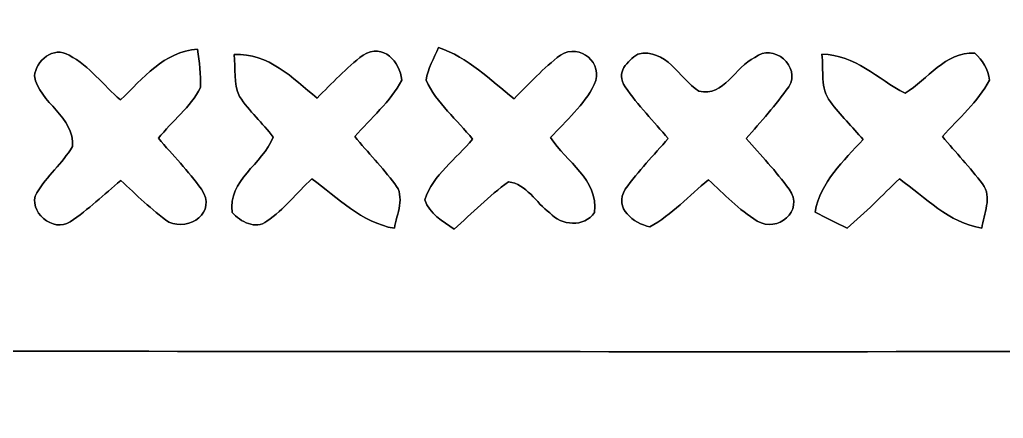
# Model space of a CAD drawing. Header units: centimetres. Extents: x -16.8 to 16.8, y -16.7 to 16.7.
# Drawn here: x -9.69 to -2.13, y 5.68 to 8.74 of the extents above; entities that cross this region are included whole.
import ezdxf

# ---------------------------------------------------------------- set-up
doc = ezdxf.new("R2010")
doc.units = ezdxf.units.CM
doc.header["$MEASUREMENT"] = 0
doc.layers.add('Layer 1', color=7, linetype='Continuous')

msp = doc.modelspace()

# ---------------------------------------------------------------- linework, layer by layer
at = {"layer": 'Layer 1', "color": 7}
for points, knots in [([(-16.77458, 16.66875), (-16.77458, 16.66875), (16.77458, 16.66875), (16.77458, 16.66875), (16.77458, 16.66875), (16.77458, 16.66875), (16.77458, -16.66875), (16.77458, -16.66875), (16.77458, -16.66875), (16.77458, -16.66875), (-16.77458, -16.66875), (-16.77458, -16.66875), (-16.77458, -16.66875), (-16.77458, -16.66875), (-16.77458, 16.66875), (-16.77458, 16.66875), (-16.77458, 16.66875), (-16.77458, 16.66875), (-16.77458, 16.66875), (-16.77458, 16.66875)], [0, 0, 0, 0, 0.1666667, 0.1666667, 0.1666667, 0.1666667, 0.3333333, 0.3333333, 0.3333333, 0.3333333, 0.5, 0.5, 0.5, 0.5, 0.6666667, 0.6666667, 0.6666667, 0.6666667, 1, 1, 1, 1]), ([(-9.57933, 8.30756), (-9.54264, 8.09942), (-9.26712, 7.9943), (-9.28758, 7.76534), (-9.28758, 7.76534), (-9.36378, 7.63587), (-9.48302, 7.53816), (-9.56134, 7.4101), (-9.56134, 7.4101), (-9.63718, 7.26899), (-9.43151, 7.09965), (-9.30416, 7.18714), (-9.30416, 7.18714), (-9.16552, 7.28098), (-9.04452, 7.3981), (-8.9154, 7.50464), (-8.9154, 7.50464), (-8.79546, 7.39528), (-8.68045, 7.27851), (-8.54639, 7.18573), (-8.54639, 7.18573), (-8.38588, 7.11412), (-8.17492, 7.2584), (-8.29628, 7.43832), (-8.29628, 7.43832), (-8.39646, 7.57661), (-8.51464, 7.70043), (-8.62683, 7.82849), (-8.62683, 7.82849), (-8.52205, 7.96114), (-8.37953, 8.06662), (-8.30298, 8.21937), (-8.30298, 8.21937), (-8.30227, 8.31815), (-8.31109, 8.41516), (-8.3252, 8.51253), (-8.3252, 8.51253), (-8.58696, 8.49524), (-8.74536, 8.28816), (-8.91752, 8.12341), (-8.91752, 8.12341), (-9.05157, 8.23419), (-9.15458, 8.38588), (-9.31157, 8.46596), (-9.31157, 8.46596), (-9.43434, 8.54287), (-9.56733, 8.42222), (-9.57933, 8.30756), (-9.57933, 8.30756), (-9.57933, 8.30756), (-9.57933, 8.30756), (-9.57933, 8.30756)], [0, 0, 0, 0, 0.0714286, 0.0714286, 0.0714286, 0.0714286, 0.1428571, 0.1428571, 0.1428571, 0.1428571, 0.2142857, 0.2142857, 0.2142857, 0.2142857, 0.2857143, 0.2857143, 0.2857143, 0.2857143, 0.3571429, 0.3571429, 0.3571429, 0.3571429, 0.4285714, 0.4285714, 0.4285714, 0.4285714, 0.5, 0.5, 0.5, 0.5, 0.5714286, 0.5714286, 0.5714286, 0.5714286, 0.6428571, 0.6428571, 0.6428571, 0.6428571, 0.7142857, 0.7142857, 0.7142857, 0.7142857, 0.7857143, 0.7857143, 0.7857143, 0.7857143, 0.8571429, 0.8571429, 0.8571429, 0.8571429, 1, 1, 1, 1]), ([(-8.04404, 8.47161), (-8.03134, 8.36542), (-8.05286, 8.24865), (-8.00276, 8.15058), (-8.00276, 8.15058), (-7.92974, 8.03592), (-7.82496, 7.94667), (-7.74453, 7.83731), (-7.74453, 7.83731), (-7.82673, 7.62882), (-8.09272, 7.50852), (-8.06027, 7.2577), (-8.06027, 7.2577), (-7.99536, 7.18961), (-7.8807, 7.12364), (-7.79321, 7.19243), (-7.79321, 7.19243), (-7.66128, 7.28133), (-7.5632, 7.4101), (-7.44749, 7.51769), (-7.44749, 7.51769), (-7.24817, 7.37235), (-7.06826, 7.18114), (-6.8132, 7.1374), (-6.8132, 7.1374), (-6.79556, 7.24676), (-6.72677, 7.37941), (-6.80967, 7.47818), (-6.80967, 7.47818), (-6.90633, 7.60448), (-7.01499, 7.72089), (-7.118, 7.84154), (-7.118, 7.84154), (-6.99594, 7.98336), (-6.84283, 8.10719), (-6.75675, 8.27617), (-6.75675, 8.27617), (-6.76981, 8.4141), (-6.89539, 8.56439), (-7.05414, 8.46667), (-7.05414, 8.46667), (-7.18291, 8.37001), (-7.29262, 8.25041), (-7.40728, 8.13752), (-7.40728, 8.13752), (-7.59601, 8.2931), (-7.78016, 8.48536), (-8.04404, 8.47161), (-8.04404, 8.47161), (-8.04404, 8.47161), (-8.04404, 8.47161), (-8.04404, 8.47161)], [0, 0, 0, 0, 0.0714286, 0.0714286, 0.0714286, 0.0714286, 0.1428571, 0.1428571, 0.1428571, 0.1428571, 0.2142857, 0.2142857, 0.2142857, 0.2142857, 0.2857143, 0.2857143, 0.2857143, 0.2857143, 0.3571429, 0.3571429, 0.3571429, 0.3571429, 0.4285714, 0.4285714, 0.4285714, 0.4285714, 0.5, 0.5, 0.5, 0.5, 0.5714286, 0.5714286, 0.5714286, 0.5714286, 0.6428571, 0.6428571, 0.6428571, 0.6428571, 0.7142857, 0.7142857, 0.7142857, 0.7142857, 0.7857143, 0.7857143, 0.7857143, 0.7857143, 0.8571429, 0.8571429, 0.8571429, 0.8571429, 1, 1, 1, 1]), ([(-6.47418, 8.52734), (-6.50946, 8.44479), (-6.55496, 8.36401), (-6.56978, 8.27405), (-6.56978, 8.27405), (-6.48829, 8.09872), (-6.33024, 7.97172), (-6.21206, 7.82108), (-6.21206, 7.82108), (-6.33942, 7.67256), (-6.51439, 7.54697), (-6.57931, 7.35718), (-6.57931, 7.35718), (-6.54509, 7.24888), (-6.44066, 7.19173), (-6.35318, 7.13105), (-6.35318, 7.13105), (-6.21665, 7.25417), (-6.08648, 7.38576), (-5.9376, 7.49441), (-5.9376, 7.49441), (-5.79755, 7.47959), (-5.72594, 7.33284), (-5.61975, 7.25558), (-5.61975, 7.25558), (-5.53156, 7.15821), (-5.35446, 7.14199), (-5.27544, 7.25805), (-5.27544, 7.25805), (-5.24545, 7.51558), (-5.49204, 7.64611), (-5.6134, 7.83449), (-5.6134, 7.83449), (-5.49663, 7.96466), (-5.35481, 8.08214), (-5.27791, 8.24159), (-5.27791, 8.24159), (-5.20206, 8.40564), (-5.38551, 8.56333), (-5.5372, 8.46702), (-5.5372, 8.46702), (-5.66773, 8.36859), (-5.7785, 8.24759), (-5.89421, 8.13294), (-5.89421, 8.13294), (-6.0773, 8.27864), (-6.2484, 8.44867), (-6.47418, 8.52734), (-6.47418, 8.52734), (-6.47418, 8.52734), (-6.47418, 8.52734), (-6.47418, 8.52734)], [0, 0, 0, 0, 0.0714286, 0.0714286, 0.0714286, 0.0714286, 0.1428571, 0.1428571, 0.1428571, 0.1428571, 0.2142857, 0.2142857, 0.2142857, 0.2142857, 0.2857143, 0.2857143, 0.2857143, 0.2857143, 0.3571429, 0.3571429, 0.3571429, 0.3571429, 0.4285714, 0.4285714, 0.4285714, 0.4285714, 0.5, 0.5, 0.5, 0.5, 0.5714286, 0.5714286, 0.5714286, 0.5714286, 0.6428571, 0.6428571, 0.6428571, 0.6428571, 0.7142857, 0.7142857, 0.7142857, 0.7142857, 0.7857143, 0.7857143, 0.7857143, 0.7857143, 0.8571429, 0.8571429, 0.8571429, 0.8571429, 1, 1, 1, 1]), ([(-4.94348, 8.47549), (-5.02003, 8.41939), (-5.11916, 8.33826), (-5.03943, 8.2229), (-5.03943, 8.2229), (-4.94171, 8.08143), (-4.82, 7.95831), (-4.70958, 7.82673), (-4.70958, 7.82673), (-4.82177, 7.69937), (-4.93924, 7.57626), (-5.03908, 7.43867), (-5.03908, 7.43867), (-5.12974, 7.28768), (-4.97417, 7.17656), (-4.85069, 7.14869), (-4.85069, 7.14869), (-4.68066, 7.24041), (-4.54942, 7.38964), (-4.39984, 7.50993), (-4.39984, 7.50993), (-4.2799, 7.39951), (-4.16595, 7.27922), (-4.0259, 7.19349), (-4.0259, 7.19349), (-3.86962, 7.09965), (-3.66042, 7.26934), (-3.78072, 7.43832), (-3.78072, 7.43832), (-3.8802, 7.5759), (-3.99803, 7.69902), (-4.10951, 7.82637), (-4.10951, 7.82637), (-3.99944, 7.95831), (-3.88056, 8.08284), (-3.78354, 8.22501), (-3.78354, 8.22501), (-3.68265, 8.37812), (-3.9056, 8.56509), (-4.04319, 8.45044), (-4.04319, 8.45044), (-4.19947, 8.37777), (-4.27461, 8.14564), (-4.47463, 8.19115), (-4.47463, 8.19115), (-4.62809, 8.2931), (-4.72193, 8.52417), (-4.94348, 8.47549), (-4.94348, 8.47549), (-4.94348, 8.47549), (-4.94348, 8.47549), (-4.94348, 8.47549)], [0, 0, 0, 0, 0.0714286, 0.0714286, 0.0714286, 0.0714286, 0.1428571, 0.1428571, 0.1428571, 0.1428571, 0.2142857, 0.2142857, 0.2142857, 0.2142857, 0.2857143, 0.2857143, 0.2857143, 0.2857143, 0.3571429, 0.3571429, 0.3571429, 0.3571429, 0.4285714, 0.4285714, 0.4285714, 0.4285714, 0.5, 0.5, 0.5, 0.5, 0.5714286, 0.5714286, 0.5714286, 0.5714286, 0.6428571, 0.6428571, 0.6428571, 0.6428571, 0.7142857, 0.7142857, 0.7142857, 0.7142857, 0.7857143, 0.7857143, 0.7857143, 0.7857143, 0.8571429, 0.8571429, 0.8571429, 0.8571429, 1, 1, 1, 1]), ([(-3.52778, 8.47372), (-3.51402, 8.35166), (-3.54365, 8.21231), (-3.46322, 8.10895), (-3.46322, 8.10895), (-3.38667, 8.00664), (-3.2953, 7.91669), (-3.21204, 7.81967), (-3.21204, 7.81967), (-3.36303, 7.65457), (-3.53801, 7.49441), (-3.58105, 7.26228), (-3.58105, 7.26228), (-3.49991, 7.21995), (-3.41806, 7.17867), (-3.33516, 7.13916), (-3.33516, 7.13916), (-3.19264, 7.25664), (-3.06564, 7.39069), (-2.93264, 7.51805), (-2.93264, 7.51805), (-2.73332, 7.37306), (-2.55376, 7.1822), (-2.29941, 7.13775), (-2.29941, 7.13775), (-2.28671, 7.24747), (-2.2158, 7.37799), (-2.29447, 7.47783), (-2.29447, 7.47783), (-2.39078, 7.60448), (-2.49943, 7.72089), (-2.60244, 7.84154), (-2.60244, 7.84154), (-2.48003, 7.98336), (-2.32763, 8.10754), (-2.2412, 8.27617), (-2.2412, 8.27617), (-2.24825, 8.35731), (-2.29658, 8.42857), (-2.35409, 8.48325), (-2.35409, 8.48325), (-2.58304, 8.49242), (-2.71321, 8.28181), (-2.88996, 8.17492), (-2.88996, 8.17492), (-3.10056, 8.28357), (-3.27448, 8.47302), (-3.52778, 8.47372), (-3.52778, 8.47372), (-3.52778, 8.47372), (-3.52778, 8.47372), (-3.52778, 8.47372)], [0, 0, 0, 0, 0.0714286, 0.0714286, 0.0714286, 0.0714286, 0.1428571, 0.1428571, 0.1428571, 0.1428571, 0.2142857, 0.2142857, 0.2142857, 0.2142857, 0.2857143, 0.2857143, 0.2857143, 0.2857143, 0.3571429, 0.3571429, 0.3571429, 0.3571429, 0.4285714, 0.4285714, 0.4285714, 0.4285714, 0.5, 0.5, 0.5, 0.5, 0.5714286, 0.5714286, 0.5714286, 0.5714286, 0.6428571, 0.6428571, 0.6428571, 0.6428571, 0.7142857, 0.7142857, 0.7142857, 0.7142857, 0.7857143, 0.7857143, 0.7857143, 0.7857143, 0.8571429, 0.8571429, 0.8571429, 0.8571429, 1, 1, 1, 1]), ([(-15.99071, 6.17996), (-16.00235, 4.7752), (-16.00764, 3.37009), (-15.98718, 1.96568), (-15.98718, 1.96568), (-9.18245, 1.94769), (-2.37737, 1.96321), (4.42736, 1.95792), (4.42736, 1.95792), (8.376, 1.96532), (12.32464, 1.94275), (16.27293, 1.96921), (16.27293, 1.96921), (16.28457, 3.37397), (16.28951, 4.77908), (16.26941, 6.18349), (16.26941, 6.18349), (10.22879, 6.20148), (4.18818, 6.18596), (-1.85208, 6.19125), (-1.85208, 6.19125), (-6.56484, 6.18384), (-11.27795, 6.20642), (-15.99071, 6.17996), (-15.99071, 6.17996), (-15.99071, 6.17996), (-15.99071, 6.17996), (-15.99071, 6.17996)], [0, 0, 0, 0, 0.125, 0.125, 0.125, 0.125, 0.25, 0.25, 0.25, 0.25, 0.375, 0.375, 0.375, 0.375, 0.5, 0.5, 0.5, 0.5, 0.625, 0.625, 0.625, 0.625, 0.75, 0.75, 0.75, 0.75, 1, 1, 1, 1])]:
    msp.add_open_spline(points, degree=3, knots=knots, dxfattribs=at)
at = {"layer": 'Layer 1', "color": 250}
for points, knots in [([(-9.57933, 8.30756), (-9.56733, 8.42222), (-9.43434, 8.54287), (-9.31157, 8.46596), (-9.31157, 8.46596), (-9.15458, 8.38588), (-9.05157, 8.23419), (-8.91752, 8.12341), (-8.91752, 8.12341), (-8.74536, 8.28816), (-8.58696, 8.49524), (-8.3252, 8.51253), (-8.3252, 8.51253), (-8.31109, 8.41516), (-8.30227, 8.31815), (-8.30298, 8.21937), (-8.30298, 8.21937), (-8.37953, 8.06662), (-8.52205, 7.96114), (-8.62683, 7.82849), (-8.62683, 7.82849), (-8.51464, 7.70043), (-8.39646, 7.57661), (-8.29628, 7.43832), (-8.29628, 7.43832), (-8.17492, 7.2584), (-8.38588, 7.11412), (-8.54639, 7.18573), (-8.54639, 7.18573), (-8.68045, 7.27851), (-8.79546, 7.39528), (-8.9154, 7.50464), (-8.9154, 7.50464), (-9.04452, 7.3981), (-9.16552, 7.28098), (-9.30416, 7.18714), (-9.30416, 7.18714), (-9.43151, 7.09965), (-9.63718, 7.26899), (-9.56134, 7.4101), (-9.56134, 7.4101), (-9.48302, 7.53816), (-9.36378, 7.63587), (-9.28758, 7.76534), (-9.28758, 7.76534), (-9.26712, 7.9943), (-9.54264, 8.09942), (-9.57933, 8.30756)], [0, 0, 0, 0, 0.0769231, 0.0769231, 0.0769231, 0.0769231, 0.1538462, 0.1538462, 0.1538462, 0.1538462, 0.2307692, 0.2307692, 0.2307692, 0.2307692, 0.3076923, 0.3076923, 0.3076923, 0.3076923, 0.3846154, 0.3846154, 0.3846154, 0.3846154, 0.4615385, 0.4615385, 0.4615385, 0.4615385, 0.5384615, 0.5384615, 0.5384615, 0.5384615, 0.6153846, 0.6153846, 0.6153846, 0.6153846, 0.6923077, 0.6923077, 0.6923077, 0.6923077, 0.7692308, 0.7692308, 0.7692308, 0.7692308, 0.8461538, 0.8461538, 0.8461538, 0.8461538, 1, 1, 1, 1]), ([(-8.04404, 8.47161), (-7.78016, 8.48536), (-7.59601, 8.2931), (-7.40728, 8.13752), (-7.40728, 8.13752), (-7.29262, 8.25041), (-7.18291, 8.37001), (-7.05414, 8.46667), (-7.05414, 8.46667), (-6.89539, 8.56439), (-6.76981, 8.4141), (-6.75675, 8.27617), (-6.75675, 8.27617), (-6.84283, 8.10719), (-6.99594, 7.98336), (-7.118, 7.84154), (-7.118, 7.84154), (-7.01499, 7.72089), (-6.90633, 7.60448), (-6.80967, 7.47818), (-6.80967, 7.47818), (-6.72677, 7.37941), (-6.79556, 7.24676), (-6.8132, 7.1374), (-6.8132, 7.1374), (-7.06826, 7.18114), (-7.24817, 7.37235), (-7.44749, 7.51769), (-7.44749, 7.51769), (-7.5632, 7.4101), (-7.66128, 7.28133), (-7.79321, 7.19243), (-7.79321, 7.19243), (-7.8807, 7.12364), (-7.99536, 7.18961), (-8.06027, 7.2577), (-8.06027, 7.2577), (-8.09272, 7.50852), (-7.82673, 7.62882), (-7.74453, 7.83731), (-7.74453, 7.83731), (-7.82496, 7.94667), (-7.92974, 8.03592), (-8.00276, 8.15058), (-8.00276, 8.15058), (-8.05286, 8.24865), (-8.03134, 8.36542), (-8.04404, 8.47161)], [0, 0, 0, 0, 0.0769231, 0.0769231, 0.0769231, 0.0769231, 0.1538462, 0.1538462, 0.1538462, 0.1538462, 0.2307692, 0.2307692, 0.2307692, 0.2307692, 0.3076923, 0.3076923, 0.3076923, 0.3076923, 0.3846154, 0.3846154, 0.3846154, 0.3846154, 0.4615385, 0.4615385, 0.4615385, 0.4615385, 0.5384615, 0.5384615, 0.5384615, 0.5384615, 0.6153846, 0.6153846, 0.6153846, 0.6153846, 0.6923077, 0.6923077, 0.6923077, 0.6923077, 0.7692308, 0.7692308, 0.7692308, 0.7692308, 0.8461538, 0.8461538, 0.8461538, 0.8461538, 1, 1, 1, 1]), ([(-6.47418, 8.52734), (-6.2484, 8.44867), (-6.0773, 8.27864), (-5.89421, 8.13294), (-5.89421, 8.13294), (-5.7785, 8.24759), (-5.66773, 8.36859), (-5.5372, 8.46702), (-5.5372, 8.46702), (-5.38551, 8.56333), (-5.20206, 8.40564), (-5.27791, 8.24159), (-5.27791, 8.24159), (-5.35481, 8.08214), (-5.49663, 7.96466), (-5.6134, 7.83449), (-5.6134, 7.83449), (-5.49204, 7.64611), (-5.24545, 7.51558), (-5.27544, 7.25805), (-5.27544, 7.25805), (-5.35446, 7.14199), (-5.53156, 7.15821), (-5.61975, 7.25558), (-5.61975, 7.25558), (-5.72594, 7.33284), (-5.79755, 7.47959), (-5.9376, 7.49441), (-5.9376, 7.49441), (-6.08648, 7.38576), (-6.21665, 7.25417), (-6.35318, 7.13105), (-6.35318, 7.13105), (-6.44066, 7.19173), (-6.54509, 7.24888), (-6.57931, 7.35718), (-6.57931, 7.35718), (-6.51439, 7.54697), (-6.33942, 7.67256), (-6.21206, 7.82108), (-6.21206, 7.82108), (-6.33024, 7.97172), (-6.48829, 8.09872), (-6.56978, 8.27405), (-6.56978, 8.27405), (-6.55496, 8.36401), (-6.50946, 8.44479), (-6.47418, 8.52734)], [0, 0, 0, 0, 0.0769231, 0.0769231, 0.0769231, 0.0769231, 0.1538462, 0.1538462, 0.1538462, 0.1538462, 0.2307692, 0.2307692, 0.2307692, 0.2307692, 0.3076923, 0.3076923, 0.3076923, 0.3076923, 0.3846154, 0.3846154, 0.3846154, 0.3846154, 0.4615385, 0.4615385, 0.4615385, 0.4615385, 0.5384615, 0.5384615, 0.5384615, 0.5384615, 0.6153846, 0.6153846, 0.6153846, 0.6153846, 0.6923077, 0.6923077, 0.6923077, 0.6923077, 0.7692308, 0.7692308, 0.7692308, 0.7692308, 0.8461538, 0.8461538, 0.8461538, 0.8461538, 1, 1, 1, 1]), ([(-4.94348, 8.47549), (-4.72193, 8.52417), (-4.62809, 8.2931), (-4.47463, 8.19115), (-4.47463, 8.19115), (-4.27461, 8.14564), (-4.19947, 8.37777), (-4.04319, 8.45044), (-4.04319, 8.45044), (-3.9056, 8.56509), (-3.68265, 8.37812), (-3.78354, 8.22501), (-3.78354, 8.22501), (-3.88056, 8.08284), (-3.99944, 7.95831), (-4.10951, 7.82637), (-4.10951, 7.82637), (-3.99803, 7.69902), (-3.8802, 7.5759), (-3.78072, 7.43832), (-3.78072, 7.43832), (-3.66042, 7.26934), (-3.86962, 7.09965), (-4.0259, 7.19349), (-4.0259, 7.19349), (-4.16595, 7.27922), (-4.2799, 7.39951), (-4.39984, 7.50993), (-4.39984, 7.50993), (-4.54942, 7.38964), (-4.68066, 7.24041), (-4.85069, 7.14869), (-4.85069, 7.14869), (-4.97417, 7.17656), (-5.12974, 7.28768), (-5.03908, 7.43867), (-5.03908, 7.43867), (-4.93924, 7.57626), (-4.82177, 7.69937), (-4.70958, 7.82673), (-4.70958, 7.82673), (-4.82, 7.95831), (-4.94171, 8.08143), (-5.03943, 8.2229), (-5.03943, 8.2229), (-5.11916, 8.33826), (-5.02003, 8.41939), (-4.94348, 8.47549)], [0, 0, 0, 0, 0.0769231, 0.0769231, 0.0769231, 0.0769231, 0.1538462, 0.1538462, 0.1538462, 0.1538462, 0.2307692, 0.2307692, 0.2307692, 0.2307692, 0.3076923, 0.3076923, 0.3076923, 0.3076923, 0.3846154, 0.3846154, 0.3846154, 0.3846154, 0.4615385, 0.4615385, 0.4615385, 0.4615385, 0.5384615, 0.5384615, 0.5384615, 0.5384615, 0.6153846, 0.6153846, 0.6153846, 0.6153846, 0.6923077, 0.6923077, 0.6923077, 0.6923077, 0.7692308, 0.7692308, 0.7692308, 0.7692308, 0.8461538, 0.8461538, 0.8461538, 0.8461538, 1, 1, 1, 1]), ([(-3.52778, 8.47372), (-3.27448, 8.47302), (-3.10056, 8.28357), (-2.88996, 8.17492), (-2.88996, 8.17492), (-2.71321, 8.28181), (-2.58304, 8.49242), (-2.35409, 8.48325), (-2.35409, 8.48325), (-2.29658, 8.42857), (-2.24825, 8.35731), (-2.2412, 8.27617), (-2.2412, 8.27617), (-2.32763, 8.10754), (-2.48003, 7.98336), (-2.60244, 7.84154), (-2.60244, 7.84154), (-2.49943, 7.72089), (-2.39078, 7.60448), (-2.29447, 7.47783), (-2.29447, 7.47783), (-2.2158, 7.37799), (-2.28671, 7.24747), (-2.29941, 7.13775), (-2.29941, 7.13775), (-2.55376, 7.1822), (-2.73332, 7.37306), (-2.93264, 7.51805), (-2.93264, 7.51805), (-3.06564, 7.39069), (-3.19264, 7.25664), (-3.33516, 7.13916), (-3.33516, 7.13916), (-3.41806, 7.17867), (-3.49991, 7.21995), (-3.58105, 7.26228), (-3.58105, 7.26228), (-3.53801, 7.49441), (-3.36303, 7.65457), (-3.21204, 7.81967), (-3.21204, 7.81967), (-3.2953, 7.91669), (-3.38667, 8.00664), (-3.46322, 8.10895), (-3.46322, 8.10895), (-3.54365, 8.21231), (-3.51402, 8.35166), (-3.52778, 8.47372)], [0, 0, 0, 0, 0.0769231, 0.0769231, 0.0769231, 0.0769231, 0.1538462, 0.1538462, 0.1538462, 0.1538462, 0.2307692, 0.2307692, 0.2307692, 0.2307692, 0.3076923, 0.3076923, 0.3076923, 0.3076923, 0.3846154, 0.3846154, 0.3846154, 0.3846154, 0.4615385, 0.4615385, 0.4615385, 0.4615385, 0.5384615, 0.5384615, 0.5384615, 0.5384615, 0.6153846, 0.6153846, 0.6153846, 0.6153846, 0.6923077, 0.6923077, 0.6923077, 0.6923077, 0.7692308, 0.7692308, 0.7692308, 0.7692308, 0.8461538, 0.8461538, 0.8461538, 0.8461538, 1, 1, 1, 1]), ([(-15.99071, 6.17996), (-11.27795, 6.20642), (-6.56484, 6.18384), (-1.85208, 6.19125), (-1.85208, 6.19125), (4.18818, 6.18596), (10.22879, 6.20148), (16.26941, 6.18349), (16.26941, 6.18349), (16.28951, 4.77908), (16.28457, 3.37397), (16.27293, 1.96921), (16.27293, 1.96921), (12.32464, 1.94275), (8.376, 1.96532), (4.42736, 1.95792), (4.42736, 1.95792), (-2.37737, 1.96321), (-9.18245, 1.94769), (-15.98718, 1.96568), (-15.98718, 1.96568), (-16.00764, 3.37009), (-16.00235, 4.7752), (-15.99071, 6.17996), (-15.99071, 6.17996), (-15.99071, 6.17996), (-15.99071, 6.17996), (-15.99071, 6.17996)], [0, 0, 0, 0, 0.125, 0.125, 0.125, 0.125, 0.25, 0.25, 0.25, 0.25, 0.375, 0.375, 0.375, 0.375, 0.5, 0.5, 0.5, 0.5, 0.625, 0.625, 0.625, 0.625, 0.75, 0.75, 0.75, 0.75, 1, 1, 1, 1])]:
    msp.add_open_spline(points, degree=3, knots=knots, dxfattribs=at)

doc.saveas('drawing.dxf')
